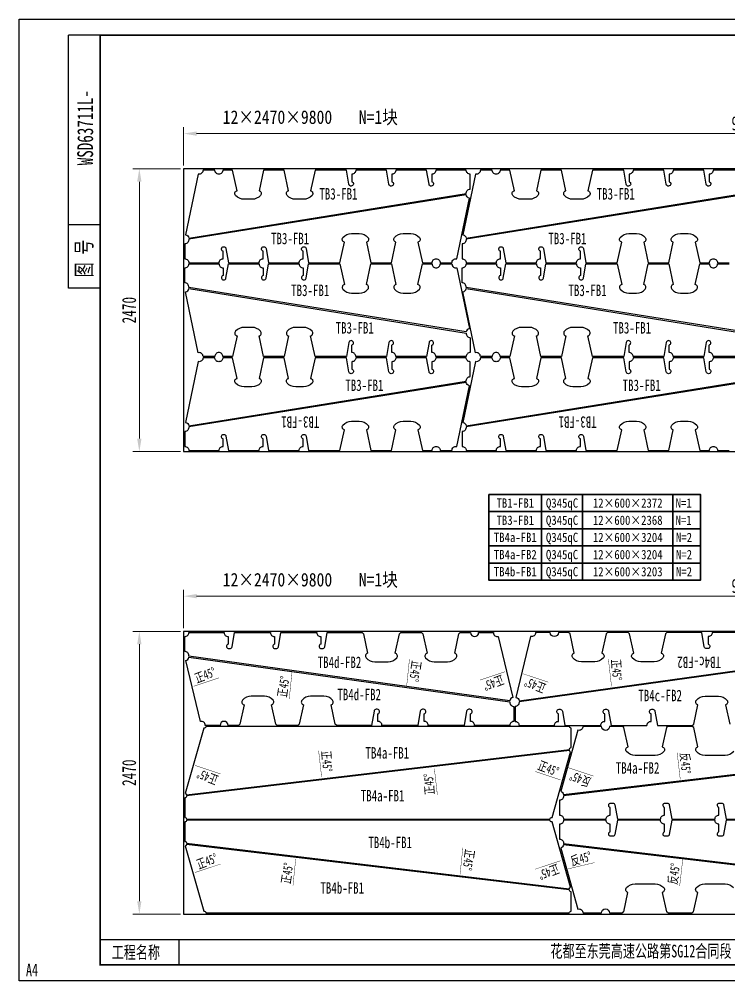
# Model space of a CAD drawing. Extents: x 1629247 to 2251351, y -601856 to -65897.
# Drawn here: x 2126836 to 2133031, y -208085 to -199685 of the extents above; entities that cross this region are included whole.
import ezdxf
from ezdxf.enums import TextEntityAlignment as Align

# ---------------------------------------------------------------- set-up
doc = ezdxf.new("R2010")
doc.units = 0
doc.header["$LTSCALE"] = 2
doc.header["$MEASUREMENT"] = 0
doc.header["$PDMODE"] = 35
doc.header["$PDSIZE"] = 50
doc.layers.get('0').update_dxf_attribs({"linetype": 'CONTINUOUS'})
doc.layers.get('Defpoints').update_dxf_attribs({"linetype": 'CONTINUOUS'})
doc.layers.add('1图框轮廓', color=7, linetype='CONTINUOUS', lineweight=35)
doc.layers.add('标注层', color=3, linetype='CONTINUOUS', lineweight=13)
doc.layers.add('A3', color=7, linetype='CONTINUOUS')
doc.styles.add('仿宋', font='仿宋_GB2312_1.ttf', dxfattribs={"width": 0.7})
doc.dimstyles.new('标准标注样式-45', dxfattribs={"dimscale": 45, "dimtxt": 2.7, "dimasz": 2.5, "dimexe": 1.25, "dimexo": 0.625, "dimtad": 1, "dimdec": 0, "dimdsep": 46, "dimtxsty": '仿宋', "dimcen": 2.5, "dimclrd": 3, "dimclre": 3, "dimclrt": 4, "dimazin": 0, "dimtfac": 1, "dimtdec": 0, "dimtmove": 0, "dimatfit": 3, "dimfxl": 1.25, "dimlwd": 13, "dimlwe": 13, "dimarcsym": 0})

# ---------------------------------------------------------------- blocks, each defined once
blk = doc.blocks.new('tukuangA4-')
at = {"layer": 'A3'}
for p, q in [((537, 7565), (537, 10327)), ((882, 10327), (537, 10327)), ((12951, 10051), (12951, 10327)), ((13814, 10051), (13814, 10327)), ((882, 8256), (537, 8256)), ((882, 7565), (537, 7565)), ((1745, 173), (1745, 449)), ((10266, 173), (10266, 449)), ((10957, 173), (10957, 449)), ((11811, 173), (11811, 449)), ((12502, 173), (12502, 449)), ((13280, 173), (13280, 449)), ((13971, 173), (13971, 449))]:
    blk.add_line(p, q, dxfattribs=at)
blk.add_lwpolyline([(14850, 10500), (14850, 0), (0, 0), (0, 10500)], close=True, dxfattribs=at)
for points, const_width in [([(882, 10327), (14677, 10327), (14677, 173), (882, 173), (882, 10327)], 17.3), ([(8927, 10051), (8927, 10327)], 13.8), ([(8927, 10051), (14677, 10051)], 13.8), ([(882, 449), (14677, 449)], 13.8)]:
    blk.add_lwpolyline(points, dxfattribs=dict(at, const_width=const_width))
at = {"layer": 'A3', "color": 7, "linetype": 'Continuous', "style": '仿宋', "width": 0.7}
for s, p in [('共    页', (13106, 10120)), ('第     页', (13977, 10120)), ('工程名称', (1009, 242)), ('花都至东莞高速公路第SG12合同段（钢箱梁制作及安装工程）', (5798, 255)), ('设 绘', (10401, 242)), ('校 对', (11946, 242)), ('比  例', (13415, 242))]:
    blk.add_text(s, height=138.1, dxfattribs=at).set_placement(p)
blk.add_text('WSD63711L-', height=172.6, rotation=90, dxfattribs=at).set_placement((806, 9316), align=Align.CENTER)
blk.add_text('图 号', height=172.6, rotation=90, dxfattribs=at).set_placement((793, 7681))
blk.add_text('A4', height=138.1, dxfattribs=at).set_placement((139, 50), align=Align.CENTER)
blk = doc.blocks.new('*D1125')
at = {"color": 3, "lineweight": 13, "ltscale": 3}
for p, q in [((2128243.1, -200991.2), (2127828, -200991.2)), ((2128243.1, -203461.2), (2127828, -203461.2))]:
    blk.add_line(p, q, dxfattribs=at)
at = {"color": 3, "linetype": 'ByBlock', "lineweight": 13, "ltscale": 3}
blk.add_line((2127884.3, -201103.7), (2127884.3, -203348.7), dxfattribs=at)
at = {"color": 3, "ltscale": 3}
for points in [[(2127865.5, -201103.7), (2127903, -201103.7), (2127884.3, -200991.2)], [(2127865.5, -203348.7), (2127903, -203348.7), (2127884.3, -203461.2)]]:
    blk.add_solid(points, dxfattribs=at)
at = {"layer": 'Defpoints', "color": 0, "ltscale": 3}
for p in [(2128271.2, -200991.2), (2127884.3, -203461.2), (2128271.2, -203461.2)]:
    blk.add_point(p, dxfattribs=at)
at = {"color": 4, "ltscale": 3, "insert": (2127795.4, -202226.2), "char_height": 121.5, "attachment_point": 5, "rotation": 90, "style": '仿宋'}
blk.add_mtext('2470', dxfattribs=at)
blk = doc.blocks.new('*D1126')
at = {"color": 3, "lineweight": 13, "ltscale": 3}
for p, q in [((2128271.2, -200963.1), (2128271.2, -200627.6)), ((2138071.2, -200963.1), (2138071.2, -200627.6))]:
    blk.add_line(p, q, dxfattribs=at)
at = {"color": 3, "linetype": 'ByBlock', "lineweight": 13, "ltscale": 3}
blk.add_line((2128383.7, -200683.8), (2137958.7, -200683.8), dxfattribs=at)
at = {"color": 3, "ltscale": 3}
for points in [[(2128383.7, -200665.1), (2128383.7, -200702.6), (2128271.2, -200683.8)], [(2137958.7, -200665.1), (2137958.7, -200702.6), (2138071.2, -200683.8)]]:
    blk.add_solid(points, dxfattribs=at)
at = {"layer": 'Defpoints', "color": 0, "ltscale": 3}
for p in [(2138071.2, -200683.8), (2128271.2, -200991.2), (2138071.2, -200991.2)]:
    blk.add_point(p, dxfattribs=at)
at = {"color": 4, "ltscale": 3, "insert": (2133171.2, -200595), "char_height": 121.5, "attachment_point": 5, "style": '仿宋'}
blk.add_mtext('9800', dxfattribs=at)
blk = doc.blocks.new('*D1137')
at = {"color": 3, "lineweight": 13, "ltscale": 3}
for p, q in [((2128243.1, -205032.1), (2127828, -205032.1)), ((2128243.1, -207502.1), (2127828, -207502.1))]:
    blk.add_line(p, q, dxfattribs=at)
at = {"color": 3, "linetype": 'ByBlock', "lineweight": 13, "ltscale": 3}
blk.add_line((2127884.3, -205144.6), (2127884.3, -207389.6), dxfattribs=at)
at = {"color": 3, "ltscale": 3}
for points in [[(2127865.5, -205144.6), (2127903, -205144.6), (2127884.3, -205032.1)], [(2127865.5, -207389.6), (2127903, -207389.6), (2127884.3, -207502.1)]]:
    blk.add_solid(points, dxfattribs=at)
at = {"layer": 'Defpoints', "color": 0, "ltscale": 3}
for p in [(2128271.2, -205032.1), (2127884.3, -207502.1), (2128271.2, -207502.1)]:
    blk.add_point(p, dxfattribs=at)
at = {"color": 4, "ltscale": 3, "insert": (2127795.4, -206267.1), "char_height": 121.5, "attachment_point": 5, "rotation": 90, "style": '仿宋'}
blk.add_mtext('2470', dxfattribs=at)
blk = doc.blocks.new('*D1138')
at = {"color": 3, "lineweight": 13, "ltscale": 3}
for p, q in [((2128271.2, -205004), (2128271.2, -204668.5)), ((2138071.2, -205004), (2138071.2, -204668.5))]:
    blk.add_line(p, q, dxfattribs=at)
at = {"color": 3, "linetype": 'ByBlock', "lineweight": 13, "ltscale": 3}
blk.add_line((2128383.7, -204724.8), (2137958.7, -204724.8), dxfattribs=at)
at = {"color": 3, "ltscale": 3}
for points in [[(2128383.7, -204706), (2128383.7, -204743.5), (2128271.2, -204724.8)], [(2137958.7, -204706), (2137958.7, -204743.5), (2138071.2, -204724.8)]]:
    blk.add_solid(points, dxfattribs=at)
at = {"layer": 'Defpoints', "color": 0, "ltscale": 3}
for p in [(2138071.2, -204724.8), (2128271.2, -205032.1), (2138071.2, -205032.1)]:
    blk.add_point(p, dxfattribs=at)
at = {"color": 4, "ltscale": 3, "insert": (2133171.2, -204635.9), "char_height": 121.5, "attachment_point": 5, "style": '仿宋'}
blk.add_mtext('9800', dxfattribs=at)

msp = doc.modelspace()

# ---------------------------------------------------------------- linework, layer by layer
at = {"color": 8, "ltscale": 3}
for points in [[(2128271.2, -203461.2), (2138071.2, -203461.2), (2138071.2, -200991.2), (2128271.2, -200991.2)], [(2128271.2, -207502.1), (2138071.2, -207502.1), (2138071.2, -205032.1), (2128271.2, -205032.1)]]:
    msp.add_lwpolyline(points, close=True, dxfattribs=at)
at = {"color": 1}
for points in [[(2130739, -201208.4, -0.461548), (2130773.6, -201167.8), (2130773.6, -201037.8, -0.414214), (2130738.6, -201002.8), (2130474.6, -201002.8, -0.414214), (2130439.6, -201037.8), (2130439.6, -201103.7, -1.781125), (2130413.9, -201126.2), (2130392.6, -201002.8), (2130124.6, -201002.8, -0.414214), (2130089.6, -201037.8), (2130089.6, -201103.7, -1.781125), (2130063.9, -201126.2), (2130042.6, -201002.8), (2129774.6, -201002.8, -0.414214), (2129739.6, -201037.8), (2129739.6, -201103.7, -1.781125), (2129713.9, -201126.2), (2129692.6, -201002.8), (2129418.6, -201002.8), (2129379.5, -201182.8, -0.571769), (2129392.7, -201223.8, -0.215741), (2129317.6, -201257.8), (2129249.6, -201257.8, -0.215741), (2129174.5, -201223.8, -0.571769), (2129187.7, -201182.8), (2129148.6, -201002.8), (2128968.6, -201002.8), (2128929.5, -201182.8, -0.571769), (2128942.7, -201223.8, -0.215741), (2128867.6, -201257.8), (2128799.6, -201257.8, -0.215741), (2128724.5, -201223.8, -0.571769), (2128737.7, -201182.8), (2128698.6, -201002.8), (2128613.6, -201002.8, -0.414214), (2128578.6, -201037.8, -0.414214), (2128543.6, -201002.8), (2128441.1, -201002.8, -0.475735), (2128398.9, -201037.1), (2128288.3, -201567.9, -0.311127), (2128315.8, -201596.6)], [(2128315.8, -201606.7, -0.461548), (2128281.2, -201647.3), (2128281.2, -201777.3, -0.414214), (2128316.2, -201812.3), (2128580.2, -201812.3, -0.414214), (2128615.2, -201777.3), (2128615.2, -201711.4, -1.781125), (2128640.9, -201688.9), (2128662.2, -201812.3), (2128930.2, -201812.3, -0.414214), (2128965.2, -201777.3), (2128965.2, -201711.4, -1.781125), (2128990.9, -201688.9), (2129012.2, -201812.3), (2129280.2, -201812.3, -0.414214), (2129315.2, -201777.3), (2129315.2, -201711.4, -1.781125), (2129340.9, -201688.9), (2129362.2, -201812.3), (2129636.2, -201812.3), (2129675.3, -201632.3, -0.571769), (2129662.1, -201591.3, -0.215741), (2129737.2, -201557.3), (2129805.2, -201557.3, -0.215741), (2129880.3, -201591.3, -0.571769), (2129867.1, -201632.3), (2129906.2, -201812.3), (2130086.2, -201812.3), (2130125.3, -201632.3, -0.571769), (2130112.1, -201591.3, -0.215741), (2130187.2, -201557.3), (2130255.2, -201557.3, -0.215741), (2130330.3, -201591.3, -0.571769), (2130317.1, -201632.3), (2130356.2, -201812.3), (2130441.2, -201812.3, -0.414214), (2130476.2, -201777.3, -0.414214), (2130511.2, -201812.3), (2130613.7, -201812.3, -0.475735), (2130655.9, -201778), (2130766.4, -201247.2, -0.311127), (2130739, -201218.5)], [(2128315.8, -202027.8, 0.461548), (2128281.2, -201987.3), (2128281.2, -201857.3, 0.414214), (2128316.2, -201822.3), (2128580.2, -201822.3, 0.414214), (2128615.2, -201857.3), (2128615.2, -201923.2, 1.781125), (2128640.9, -201945.7), (2128662.2, -201822.3), (2128930.2, -201822.3, 0.414214), (2128965.2, -201857.3), (2128965.2, -201923.2, 1.781125), (2128990.9, -201945.7), (2129012.2, -201822.3), (2129280.2, -201822.3, 0.414214), (2129315.2, -201857.3), (2129315.2, -201923.2, 1.781125), (2129340.9, -201945.7), (2129362.2, -201822.3), (2129636.2, -201822.3), (2129675.3, -202002.3, 0.571769), (2129662.1, -202043.3, 0.215741), (2129737.2, -202077.3), (2129805.2, -202077.3, 0.215741), (2129880.3, -202043.3, 0.571769), (2129867.1, -202002.3), (2129906.2, -201822.3), (2130086.2, -201822.3), (2130125.3, -202002.3, 0.571769), (2130112.1, -202043.3, 0.215741), (2130187.2, -202077.3), (2130255.2, -202077.3, 0.215741), (2130330.3, -202043.3, 0.571769), (2130317.1, -202002.3), (2130356.2, -201822.3), (2130441.2, -201822.3, 0.414214), (2130476.2, -201857.3, 0.414214), (2130511.2, -201822.3), (2130613.7, -201822.3, 0.475735), (2130655.9, -201856.5), (2130766.4, -202387.3, 0.311127), (2130739, -202416.1)], [(2130739, -202426.2, 0.461548), (2130773.6, -202466.7), (2130773.6, -202596.7, 0.414214), (2130738.6, -202631.7), (2130474.6, -202631.7, 0.414214), (2130439.6, -202596.7), (2130439.6, -202530.8, 1.781125), (2130413.9, -202508.3), (2130392.6, -202631.7), (2130124.6, -202631.7, 0.414214), (2130089.6, -202596.7), (2130089.6, -202530.8, 1.781125), (2130063.9, -202508.3), (2130042.6, -202631.7), (2129774.6, -202631.7, 0.414214), (2129739.6, -202596.7), (2129739.6, -202530.8, 1.781125), (2129713.9, -202508.3), (2129692.6, -202631.7), (2129418.6, -202631.7), (2129379.5, -202451.7, 0.571769), (2129392.7, -202410.7, 0.215741), (2129317.6, -202376.7), (2129249.6, -202376.7, 0.215741), (2129174.5, -202410.7, 0.571769), (2129187.7, -202451.7), (2129148.6, -202631.7), (2128968.6, -202631.7), (2128929.5, -202451.7, 0.571769), (2128942.7, -202410.7, 0.215741), (2128867.6, -202376.7), (2128799.6, -202376.7, 0.215741), (2128724.5, -202410.7, 0.571769), (2128737.7, -202451.7), (2128698.6, -202631.7), (2128613.6, -202631.7, 0.414214), (2128578.6, -202596.7, 0.414214), (2128543.6, -202631.7), (2128441.1, -202631.7, 0.475735), (2128398.9, -202597.5), (2128288.3, -202066.7, 0.311127), (2128315.8, -202037.9)], [(2130739, -202847.3, -0.461548), (2130773.6, -202806.7), (2130773.6, -202676.7, -0.414214), (2130738.6, -202641.7), (2130474.6, -202641.7, -0.414214), (2130439.6, -202676.7), (2130439.6, -202742.6, -1.781125), (2130413.9, -202765.1), (2130392.6, -202641.7), (2130124.6, -202641.7, -0.414214), (2130089.6, -202676.7), (2130089.6, -202742.6, -1.781125), (2130063.9, -202765.1), (2130042.6, -202641.7), (2129774.6, -202641.7, -0.414214), (2129739.6, -202676.7), (2129739.6, -202742.6, -1.781125), (2129713.9, -202765.1), (2129692.6, -202641.7), (2129418.6, -202641.7), (2129379.5, -202821.7, -0.571769), (2129392.7, -202862.7, -0.215741), (2129317.6, -202896.7), (2129249.6, -202896.7, -0.215741), (2129174.5, -202862.7, -0.571769), (2129187.7, -202821.7), (2129148.6, -202641.7), (2128968.6, -202641.7), (2128929.5, -202821.7, -0.571769), (2128942.7, -202862.7, -0.215741), (2128867.6, -202896.7), (2128799.6, -202896.7, -0.215741), (2128724.5, -202862.7, -0.571769), (2128737.7, -202821.7), (2128698.6, -202641.7), (2128613.6, -202641.7, -0.414214), (2128578.6, -202676.7, -0.414214), (2128543.6, -202641.7), (2128441.1, -202641.7, -0.475735), (2128398.9, -202676), (2128288.3, -203206.8, -0.311127), (2128315.8, -203235.5)], [(2128315.8, -203245.6, -0.461548), (2128281.2, -203286.2), (2128281.2, -203416.2, -0.414214), (2128316.2, -203451.2), (2128580.2, -203451.2, -0.414214), (2128615.2, -203416.2), (2128615.2, -203350.3, -1.781125), (2128640.9, -203327.8), (2128662.2, -203451.2), (2128930.2, -203451.2, -0.414214), (2128965.2, -203416.2), (2128965.2, -203350.3, -1.781125), (2128990.9, -203327.8), (2129012.2, -203451.2), (2129280.2, -203451.2, -0.414214), (2129315.2, -203416.2), (2129315.2, -203350.3, -1.781125), (2129340.9, -203327.8), (2129362.2, -203451.2), (2129636.2, -203451.2), (2129675.3, -203271.2, -0.571769), (2129662.1, -203230.2, -0.215741), (2129737.2, -203196.2), (2129805.2, -203196.2, -0.215741), (2129880.3, -203230.2, -0.571769), (2129867.1, -203271.2), (2129906.2, -203451.2), (2130086.2, -203451.2), (2130125.3, -203271.2, -0.571769), (2130112.1, -203230.2, -0.215741), (2130187.2, -203196.2), (2130255.2, -203196.2, -0.215741), (2130330.3, -203230.2, -0.571769), (2130317.1, -203271.2), (2130356.2, -203451.2), (2130441.2, -203451.2, -0.414214), (2130476.2, -203416.2, -0.414214), (2130511.2, -203451.2), (2130613.7, -203451.2, -0.475735), (2130655.9, -203416.9), (2130766.4, -202886.1, -0.311127), (2130739, -202857.4)], [(2129878, -205223.1, 0.571769), (2129864.8, -205264.1, 0.215741), (2129939.9, -205298.1), (2130056.6, -205298.1, 0.215741), (2130131.7, -205264.1, 0.571769), (2130118.4, -205223.1), (2130155.4, -205052.9), (2130167.6, -205043.1), (2130348.5, -205043.1), (2130360.6, -205052.9), (2130397.6, -205223.1, 0.571769), (2130384.4, -205264.1, 0.215741), (2130459.5, -205298.1), (2130576.2, -205298.1, 0.215741), (2130651.3, -205264.1, 0.571769), (2130638.1, -205223.1), (2130675.1, -205052.9), (2130687.2, -205043.1), (2130777.3, -205043.1, 1), (2130847.3, -205043.1), (2130975.9, -205043.1, 0.485176), (2131019.1, -205077.2), (2131147.1, -205609.1, 0.308404), (2131120.6, -205638.3), (2128315.9, -205248, 0.027584), (2128316.2, -205243.1, 0.414214), (2128281.2, -205208.1), (2128281.2, -205078.1, 0.414214), (2128316.2, -205043.1), (2128624.9, -205043.1, 0.414214), (2128659.9, -205078.1), (2128659.9, -205144.1, 0.858182), (2128665.9, -205183.1), (2128674.7, -205183.1, 0.365012), (2128694.4, -205166.5), (2128715.7, -205043.1), (2129029.1, -205043.1, 0.414214), (2129064.1, -205078.1), (2129064.1, -205144.1, 0.858182), (2129070.1, -205183.1), (2129078.9, -205183.1, 0.365012), (2129098.6, -205166.5), (2129119.9, -205043.1), (2129433.2, -205043.1, 0.414214), (2129468.2, -205078.1), (2129468.2, -205144.1, 0.858182), (2129474.2, -205183.1), (2129483, -205183.1, 0.365012), (2129502.7, -205166.5), (2129524, -205043.1), (2129828.9, -205043.1), (2129841, -205052.9)], [(2129558.4, -205673.2, 0.571769), (2129571.7, -205632.2, 0.215741), (2129496.6, -205598.2), (2129379.9, -205598.2, 0.215741), (2129304.8, -205632.2, 0.571769), (2129318, -205673.2), (2129281, -205843.5), (2129268.9, -205853.2), (2129088, -205853.2), (2129075.8, -205843.5), (2129038.8, -205673.2, 0.571769), (2129052.1, -205632.2, 0.215741), (2128976.9, -205598.2), (2128860.3, -205598.2, 0.215741), (2128785.1, -205632.2, 0.571769), (2128798.4, -205673.2), (2128761.4, -205843.5), (2128749.3, -205853.2), (2128659.1, -205853.2, 1), (2128589.1, -205853.2), (2128460.5, -205853.2, 0.485176), (2128417.3, -205819.2), (2128289.4, -205287.3, 0.308404), (2128315.9, -205258), (2131120.6, -205648.4, 0.027584), (2131120.2, -205653.2, 0.414214), (2131155.2, -205688.2), (2131155.2, -205818.2, 0.414214), (2131120.2, -205853.2), (2130811.5, -205853.2, 0.414214), (2130776.5, -205818.2), (2130776.5, -205752.3, 0.858182), (2130770.5, -205713.2), (2130761.7, -205713.2, 0.365012), (2130742, -205729.8), (2130720.7, -205853.2), (2130407.4, -205853.2, 0.414214), (2130372.4, -205818.2), (2130372.4, -205752.3, 0.858182), (2130366.4, -205713.2), (2130357.6, -205713.2, 0.365012), (2130337.9, -205729.8), (2130316.6, -205853.2), (2130003.2, -205853.2, 0.414214), (2129968.2, -205818.2), (2129968.2, -205752.3, 0.858182), (2129962.2, -205713.2), (2129953.4, -205713.2, 0.365012), (2129933.7, -205729.8), (2129912.4, -205853.2), (2129607.6, -205853.2), (2129595.4, -205843.5)], [(2128285.9, -206447.5, -0.303155), (2128296.7, -206460.2), (2131639.9, -206063.8, -0.449426), (2131654.8, -206047), (2131654.9, -205877, -0.414015), (2131639.9, -205862), (2128466.3, -205862, -0.49737), (2128447.2, -205876.4)], [(2131650.7, -206086.5, -0.303155), (2131639.9, -206073.8), (2128296.7, -206470.3, -0.449426), (2128281.8, -206487), (2128281.7, -206657.1, -0.414015), (2128296.6, -206672.1), (2131470.2, -206672.1, -0.49737), (2131489.3, -206657.6)], [(2128281.2, -206867.1, -0.449228), (2128296.1, -206883.8), (2131638.9, -207280.3, -0.30315), (2131649.7, -207267.6), (2131488.3, -206696.5, -0.49737), (2131469.3, -206682.1), (2128296.2, -206682.1, -0.414214), (2128281.2, -206697.1)], [(2131653.8, -207307.1, -0.449228), (2131638.9, -207290.4), (2128296.1, -206893.9, -0.30315), (2128285.3, -206906.6), (2128446.6, -207477.7, -0.49737), (2128465.7, -207492.1), (2131638.8, -207492.1, -0.414214), (2131653.8, -207477.1)]]:
    msp.add_lwpolyline(points, format="xyb", close=True, dxfattribs=at)
for points in [[(2133160.1, -201002.8), (2132896.1, -201002.8, -0.414214), (2132861.1, -201037.8), (2132861.1, -201103.7, -1.781125), (2132835.4, -201126.2), (2132814.1, -201002.8), (2132546.1, -201002.8, -0.414214), (2132511.1, -201037.8), (2132511.1, -201103.7, -1.781125), (2132485.4, -201126.2), (2132464.1, -201002.8), (2132196.1, -201002.8, -0.414214), (2132161.1, -201037.8), (2132161.1, -201103.7, -1.781125), (2132135.4, -201126.2), (2132114.1, -201002.8), (2131840.1, -201002.8), (2131801, -201182.8, -0.571769), (2131814.2, -201223.8, -0.215741), (2131739.1, -201257.8), (2131671.1, -201257.8, -0.215741), (2131596, -201223.8, -0.571769), (2131609.2, -201182.8), (2131570.1, -201002.8), (2131390.1, -201002.8), (2131351, -201182.8, -0.571769), (2131364.2, -201223.8, -0.215741), (2131289.1, -201257.8), (2131221.1, -201257.8, -0.215741), (2131146, -201223.8, -0.571769), (2131159.2, -201182.8), (2131120.1, -201002.8), (2131035.1, -201002.8, -0.414214), (2131000.1, -201037.8, -0.414214), (2130965.1, -201002.8), (2130862.6, -201002.8, -0.475735), (2130820.4, -201037.1), (2130709.9, -201567.9, -0.311127), (2130737.3, -201596.6), (2133160.5, -201208.4, -0.461548)], [(2133160.5, -201218.5), (2130737.3, -201606.7, -0.461548), (2130702.7, -201647.3), (2130702.7, -201777.3, -0.414214), (2130737.7, -201812.3), (2131001.7, -201812.3, -0.414214), (2131036.7, -201777.3), (2131036.7, -201711.4, -1.781125), (2131062.4, -201688.9), (2131083.7, -201812.3), (2131351.7, -201812.3, -0.414214), (2131386.7, -201777.3), (2131386.7, -201711.4, -1.781125), (2131412.4, -201688.9), (2131433.7, -201812.3), (2131701.7, -201812.3, -0.414214), (2131736.7, -201777.3), (2131736.7, -201711.4, -1.781125), (2131762.4, -201688.9), (2131783.7, -201812.3), (2132057.7, -201812.3), (2132096.8, -201632.3, -0.571769), (2132083.6, -201591.3, -0.215741), (2132158.7, -201557.3), (2132226.7, -201557.3, -0.215741), (2132301.8, -201591.3, -0.571769), (2132288.6, -201632.3), (2132327.7, -201812.3), (2132507.7, -201812.3), (2132546.8, -201632.3, -0.571769), (2132533.6, -201591.3, -0.215741), (2132608.7, -201557.3), (2132676.7, -201557.3, -0.215741), (2132751.8, -201591.3, -0.571769), (2132738.6, -201632.3), (2132777.7, -201812.3), (2132862.7, -201812.3, -0.414214), (2132897.7, -201777.3, -0.414214), (2132932.7, -201812.3), (2133035.2, -201812.3, -0.475735)], [(2133160.5, -202416.1), (2130737.3, -202027.8, 0.461548), (2130702.7, -201987.3), (2130702.7, -201857.3, 0.414214), (2130737.7, -201822.3), (2131001.7, -201822.3, 0.414214), (2131036.7, -201857.3), (2131036.7, -201923.2, 1.781125), (2131062.4, -201945.7), (2131083.7, -201822.3), (2131351.7, -201822.3, 0.414214), (2131386.7, -201857.3), (2131386.7, -201923.2, 1.781125), (2131412.4, -201945.7), (2131433.7, -201822.3), (2131701.7, -201822.3, 0.414214), (2131736.7, -201857.3), (2131736.7, -201923.2, 1.781125), (2131762.4, -201945.7), (2131783.7, -201822.3), (2132057.7, -201822.3), (2132096.8, -202002.3, 0.571769), (2132083.6, -202043.3, 0.215741), (2132158.7, -202077.3), (2132226.7, -202077.3, 0.215741), (2132301.8, -202043.3, 0.571769), (2132288.6, -202002.3), (2132327.7, -201822.3), (2132507.7, -201822.3), (2132546.8, -202002.3, 0.571769), (2132533.6, -202043.3, 0.215741), (2132608.7, -202077.3), (2132676.7, -202077.3, 0.215741), (2132751.8, -202043.3, 0.571769), (2132738.6, -202002.3), (2132777.7, -201822.3), (2132862.7, -201822.3, 0.414214), (2132897.7, -201857.3, 0.414214), (2132932.7, -201822.3), (2133035.2, -201822.3, 0.475735)], [(2133160.1, -202631.7), (2132896.1, -202631.7, 0.414214), (2132861.1, -202596.7), (2132861.1, -202530.8, 1.781125), (2132835.4, -202508.3), (2132814.1, -202631.7), (2132546.1, -202631.7, 0.414214), (2132511.1, -202596.7), (2132511.1, -202530.8, 1.781125), (2132485.4, -202508.3), (2132464.1, -202631.7), (2132196.1, -202631.7, 0.414214), (2132161.1, -202596.7), (2132161.1, -202530.8, 1.781125), (2132135.4, -202508.3), (2132114.1, -202631.7), (2131840.1, -202631.7), (2131801, -202451.7, 0.571769), (2131814.2, -202410.7, 0.215741), (2131739.1, -202376.7), (2131671.1, -202376.7, 0.215741), (2131596, -202410.7, 0.571769), (2131609.2, -202451.7), (2131570.1, -202631.7), (2131390.1, -202631.7), (2131351, -202451.7, 0.571769), (2131364.2, -202410.7, 0.215741), (2131289.1, -202376.7), (2131221.1, -202376.7, 0.215741), (2131146, -202410.7, 0.571769), (2131159.2, -202451.7), (2131120.1, -202631.7), (2131035.1, -202631.7, 0.414214), (2131000.1, -202596.7, 0.414214), (2130965.1, -202631.7), (2130862.6, -202631.7, 0.475735), (2130820.4, -202597.5), (2130709.9, -202066.7, 0.311127), (2130737.3, -202037.9), (2133160.5, -202426.2, 0.461548)], [(2133160.1, -202641.7), (2132896.1, -202641.7, -0.414214), (2132861.1, -202676.7), (2132861.1, -202742.6, -1.781125), (2132835.4, -202765.1), (2132814.1, -202641.7), (2132546.1, -202641.7, -0.414214), (2132511.1, -202676.7), (2132511.1, -202742.6, -1.781125), (2132485.4, -202765.1), (2132464.1, -202641.7), (2132196.1, -202641.7, -0.414214), (2132161.1, -202676.7), (2132161.1, -202742.6, -1.781125), (2132135.4, -202765.1), (2132114.1, -202641.7), (2131840.1, -202641.7), (2131801, -202821.7, -0.571769), (2131814.2, -202862.7, -0.215741), (2131739.1, -202896.7), (2131671.1, -202896.7, -0.215741), (2131596, -202862.7, -0.571769), (2131609.2, -202821.7), (2131570.1, -202641.7), (2131390.1, -202641.7), (2131351, -202821.7, -0.571769), (2131364.2, -202862.7, -0.215741), (2131289.1, -202896.7), (2131221.1, -202896.7, -0.215741), (2131146, -202862.7, -0.571769), (2131159.2, -202821.7), (2131120.1, -202641.7), (2131035.1, -202641.7, -0.414214), (2131000.1, -202676.7, -0.414214), (2130965.1, -202641.7), (2130862.6, -202641.7, -0.475735), (2130820.4, -202676), (2130709.9, -203206.8, -0.311127), (2130737.3, -203235.5), (2133160.5, -202847.3, -0.461548)], [(2133160.5, -202857.4), (2130737.3, -203245.6, -0.461548), (2130702.7, -203286.2), (2130702.7, -203416.2, -0.414214), (2130737.7, -203451.2), (2131001.7, -203451.2, -0.414214), (2131036.7, -203416.2), (2131036.7, -203350.3, -1.781125), (2131062.4, -203327.8), (2131083.7, -203451.2), (2131351.7, -203451.2, -0.414214), (2131386.7, -203416.2), (2131386.7, -203350.3, -1.781125), (2131412.4, -203327.8), (2131433.7, -203451.2), (2131701.7, -203451.2, -0.414214), (2131736.7, -203416.2), (2131736.7, -203350.3, -1.781125), (2131762.4, -203327.8), (2131783.7, -203451.2), (2132057.7, -203451.2), (2132096.8, -203271.2, -0.571769), (2132083.6, -203230.2, -0.215741), (2132158.7, -203196.2), (2132226.7, -203196.2, -0.215741), (2132301.8, -203230.2, -0.571769), (2132288.6, -203271.2), (2132327.7, -203451.2), (2132507.7, -203451.2), (2132546.8, -203271.2, -0.571769), (2132533.6, -203230.2, -0.215741), (2132608.7, -203196.2), (2132676.7, -203196.2, -0.215741), (2132751.8, -203230.2, -0.571769), (2132738.6, -203271.2), (2132777.7, -203451.2), (2132862.7, -203451.2, -0.414214), (2132897.7, -203416.2, -0.414214), (2132932.7, -203451.2), (2133035.2, -203451.2, -0.475735)], [(2133200.6, -205043.1), (2132887.3, -205043.1, -0.414214), (2132852.3, -205078.1), (2132852.3, -205144.1, -0.858182), (2132846.3, -205183.1), (2132837.5, -205183.1, -0.365012), (2132817.8, -205166.5), (2132796.5, -205043.1), (2132491.6, -205043.1), (2132479.5, -205052.9), (2132442.5, -205223.1, -0.571769), (2132455.7, -205264.1, -0.215741), (2132380.6, -205298.1), (2132263.9, -205298.1, -0.215741), (2132188.8, -205264.1, -0.571769), (2132202.1, -205223.1), (2132165, -205052.9), (2132152.9, -205043.1), (2131972, -205043.1), (2131959.9, -205052.9), (2131922.9, -205223.1, -0.571769), (2131936.1, -205264.1, -0.215741), (2131861, -205298.1), (2131744.3, -205298.1, -0.215741), (2131669.2, -205264.1, -0.571769), (2131682.4, -205223.1), (2131645.4, -205052.9), (2131633.3, -205043.1), (2131543.2, -205043.1, -1), (2131473.2, -205043.1), (2131344.6, -205043.1, -0.485176), (2131301.4, -205077.2), (2131173.4, -205609.1, -0.308404), (2131199.9, -205638.3), (2134004.6, -205248, -0.027584)], [(2134004.6, -205258), (2131199.9, -205648.4, -0.027584), (2131200.2, -205653.2, -0.414214), (2131165.2, -205688.2), (2131165.2, -205818.2, -0.414214), (2131200.2, -205853.2), (2131509, -205853.2, -0.414214), (2131544, -205818.2), (2131544, -205752.3, -0.858182), (2131550, -205713.2), (2131558.8, -205713.2, -0.365012), (2131578.5, -205729.8), (2131599.8, -205853.2), (2131913.1, -205853.2, -0.414214), (2131948.1, -205818.2), (2131948.1, -205752.3, -0.858182), (2131954.1, -205713.2), (2131962.9, -205713.2, -0.365012), (2131982.6, -205729.8), (2132003.9, -205853.2), (2132317.3, -205853.2, -0.414214), (2132352.3, -205818.2), (2132352.3, -205752.3, -0.858182), (2132358.3, -205713.2), (2132367.1, -205713.2, -0.365012), (2132386.8, -205729.8), (2132408.1, -205853.2), (2132712.9, -205853.2), (2132725, -205843.5), (2132762.1, -205673.2, -0.571769), (2132748.8, -205632.2, -0.215741), (2132823.9, -205598.2), (2132940.6, -205598.2, -0.215741), (2133015.7, -205632.2, -0.571769), (2133002.5, -205673.2), (2133039.5, -205843.5)], [(2131758.8, -205862, -0.49737), (2131714.2, -205895.6), (2131563.7, -206428.3, -0.303207), (2131589, -206457.9), (2134892.4, -206066.1, -0.029518)], [(2133074.4, -206083, -0.215741), (2132999.3, -206117), (2132824.1, -206117, -0.215741), (2132749, -206083, -0.571769), (2132762.3, -206042), (2132725.3, -205871.7), (2132713.1, -205862), (2132500, -205862), (2132487.9, -205871.7), (2132450.9, -206042, -0.571769), (2132464.1, -206083, -0.215741), (2132389, -206117), (2132213.8, -206117, -0.215741), (2132138.7, -206083, -0.571769), (2132152, -206042), (2132115, -205871.7), (2132102.8, -205862), (2131990.6, -205862, -1), (2131920.6, -205862), (2131758.8, -205862)], [(2134892.4, -206076.2), (2131589, -206467.9, -0.029518), (2131589.2, -206472, -0.415346), (2131554.1, -206507), (2131554.1, -206637.1, -0.414214), (2131589.1, -206672.1), (2131961.4, -206672.1, -0.414214), (2131996.4, -206637.1), (2131996.4, -206571.1, -0.858182), (2132002.4, -206532.1), (2132017.7, -206532.1, -0.365012), (2132037.4, -206548.7), (2132058.7, -206672.1), (2132436.1, -206672.1, -0.414214), (2132471.1, -206637.1), (2132471.1, -206571.1, -0.858182), (2132477.1, -206532.1), (2132492.4, -206532.1, -0.365012), (2132512.1, -206548.7), (2132533.4, -206672.1), (2132910.8, -206672.1, -0.414214), (2132945.8, -206637.1), (2132945.8, -206571.1, -0.858182), (2132951.8, -206532.1), (2132967.1, -206532.1, -0.365012), (2132986.8, -206548.7), (2133008.1, -206672.1), (2133371.1, -206672.1)], [(2133371, -206682.1), (2133008, -206682.1), (2132986.7, -206805.5, -0.365012), (2132967, -206822.1), (2132951.7, -206822.1, -0.858182), (2132945.7, -206783), (2132945.7, -206717.1, -0.414214), (2132910.7, -206682.1), (2132533.3, -206682.1), (2132512, -206805.5, -0.365012), (2132492.3, -206822.1), (2132477, -206822.1, -0.858182), (2132471, -206783), (2132471, -206717.1, -0.414214), (2132436, -206682.1), (2132058.6, -206682.1), (2132037.3, -206805.5, -0.365012), (2132017.6, -206822.1), (2132002.4, -206822.1, -0.858182), (2131996.4, -206783), (2131996.4, -206717.1, -0.414214), (2131961.4, -206682.1), (2131589, -206682.1, -0.414214), (2131554, -206717.1), (2131554, -206847.1, -0.449228), (2131588.8, -206886.2), (2134891.9, -207277.9, -0.30315)], [(2134891.9, -207288), (2131588.8, -206896.3, -0.30315), (2131563.5, -206925.8), (2131714, -207458.4, -0.49737), (2131758.5, -207492.1), (2131919.9, -207492.1, -1), (2131989.9, -207492.1), (2132102.1, -207492.1, -0.478394), (2132114.2, -207482.4), (2132151.3, -207312.1, -0.571769), (2132138, -207271.1, -0.215741), (2132213.1, -207237.1), (2132388.3, -207237.1, -0.215741), (2132463.4, -207271.1, -0.571769), (2132450.2, -207312.1), (2132487.2, -207482.4, -0.478394), (2132499.3, -207492.1), (2132712.4, -207492.1, -0.478394), (2132724.5, -207482.4), (2132761.6, -207312.1, -0.571769), (2132748.3, -207271.1, -0.215741), (2132823.4, -207237.1), (2132998.6, -207237.1, -0.215741), (2133073.7, -207271.1, -0.571769)]]:
    msp.add_lwpolyline(points, format="xyb", dxfattribs=at)
at = {"layer": '1图框轮廓', "color": 30, "ltscale": 3}
for p, q in [((2131397.4, -203986.1), (2131397.4, -203836.1)), ((2131753.9, -203986.1), (2131753.9, -203836.1)), ((2132543.9, -203986.1), (2132543.9, -203836.1)), ((2131397.4, -204136.1), (2131397.4, -203986.1)), ((2131753.9, -204136.1), (2131753.9, -203986.1)), ((2132543.9, -204136.1), (2132543.9, -203986.1)), ((2131397.4, -204286.1), (2131397.4, -204136.1)), ((2131753.9, -204286.1), (2131753.9, -204136.1)), ((2132543.9, -204286.1), (2132543.9, -204136.1)), ((2131397.4, -204436.1), (2131397.4, -204286.1)), ((2131753.9, -204436.1), (2131753.9, -204286.1)), ((2132543.9, -204436.1), (2132543.9, -204286.1)), ((2131397.4, -204586.1), (2131397.4, -204436.1)), ((2131753.9, -204586.1), (2131753.9, -204436.1)), ((2132543.9, -204586.1), (2132543.9, -204436.1))]:
    msp.add_line(p, q, dxfattribs=at)
for points in [[(2130937.4, -203836.1), (2132783.9, -203836.1), (2132783.9, -203986.1), (2130937.4, -203986.1)], [(2130937.4, -203986.1), (2132783.9, -203986.1), (2132783.9, -204136.1), (2130937.4, -204136.1)], [(2130937.4, -204136.1), (2132783.9, -204136.1), (2132783.9, -204286.1), (2130937.4, -204286.1)], [(2130937.4, -204286.1), (2132783.9, -204286.1), (2132783.9, -204436.1), (2130937.4, -204436.1)], [(2130937.4, -204436.1), (2132783.9, -204436.1), (2132783.9, -204586.1), (2130937.4, -204586.1)]]:
    msp.add_lwpolyline(points, close=True, dxfattribs=at)
at = {"layer": '标注层', "color": 42}
for points in [[(2130218.5, -205512.8, 0, 16.7, 0), (2130223.6, -205463.1, 3.33, 3.33, 0), (2130243.2, -205274.4, 3.33, 3.33, 0)], [(2132007.5, -205513, 0, 16.7, 0), (2132001.8, -205463.4, 3.33, 3.33, 0), (2131980.1, -205274.9, 3.33, 3.33, 0)], [(2129218, -205383.6, 0, 16.7, 0), (2129212.8, -205433.2, 3.33, 3.33, 0), (2129193.3, -205621.9, 3.33, 3.33, 0)], [(2131085.1, -205382.3, 0, 16.7, 0), (2131037.8, -205398, 3.33, 3.33, 0), (2130857.7, -205457.8, 3.33, 3.33, 0)], [(2128351.3, -205514.1, 0, 16.7, 0), (2128398.6, -205498.4, 3.33, 3.33, 0), (2128578.7, -205438.5, 3.33, 3.33, 0)], [(2131228.3, -205400.5, 0, 16.7, 0), (2131275.6, -205416.2, 3.33, 3.33, 0), (2131455.7, -205476, 3.33, 3.33, 0)], [(2129477.1, -206311.9, 0, 16.7, 0), (2129471.4, -206262.3, 3.33, 3.33, 0), (2129449.8, -206073.8, 3.33, 3.33, 0)], [(2132608.2, -206329.2, 0, 16.7, 0), (2132602.5, -206279.6, 3.33, 3.33, 0), (2132580.8, -206091.2, 3.33, 3.33, 0)], [(2128367.6, -206202.2, 0, 16.7, 0), (2128414.9, -206217.9, 3.33, 3.33, 0), (2128595, -206277.7, 3.33, 3.33, 0)], [(2130459.4, -206222.2, 0, 16.7, 0), (2130465.1, -206271.7, 3.33, 3.33, 0), (2130486.8, -206460.2, 3.33, 3.33, 0)], [(2131622.4, -206220.8, 0, 16.7, 0), (2131669.7, -206236.6, 3.33, 3.33, 0), (2131849.7, -206296.5, 3.33, 3.33, 0)], [(2131569, -206331.8, 0, 16.7, 0), (2131521.6, -206316.1, 3.33, 3.33, 0), (2131341.6, -206256.3, 3.33, 3.33, 0)], [(2130684.5, -207160.2, 0, 16.7, 0), (2130689.6, -207110.6, 3.33, 3.33, 0), (2130709.2, -206921.9, 3.33, 3.33, 0)], [(2128366.8, -207140, 0, 16.7, 0), (2128414.1, -207124.3, 3.33, 3.33, 0), (2128594.2, -207064.5, 3.33, 3.33, 0)], [(2129250.5, -207014, 0, 16.7, 0), (2129245.3, -207063.6, 3.33, 3.33, 0), (2129225.8, -207252.3, 3.33, 3.33, 0)], [(2131568.2, -207034.2, 0, 16.7, 0), (2131520.9, -207049.9, 3.33, 3.33, 0), (2131340.8, -207109.7, 3.33, 3.33, 0)], [(2131625.1, -207107.8, 0, 16.7, 0), (2131673.6, -207096.3, 3.33, 3.33, 0), (2131858.2, -207052.4, 3.33, 3.33, 0)], [(2132630.1, -207019.8, 0, 16.7, 0), (2132624.3, -207069.3, 3.33, 3.33, 0), (2132602.4, -207257.8, 3.33, 3.33, 0)]]:
    msp.add_lwpolyline(points, format="xyseb", dxfattribs=at)
at = {"layer": '标注层', "color": 7}
for centre, start, end in [((2129883.4, -205247.5), 102.57547, 221.61384), ((2129553, -205648.8), 282.57547, 41.61384)]:
    msp.add_arc(centre, 25, start, end, dxfattribs=at)

# ---------------------------------------------------------------- block references
at = {"color": 8, "xscale": 0.8000000000465661, "yscale": 0.7999999999883585, "zscale": 0.8}
msp.add_blockref('tukuangA4-', (2126835.6, -208084.6), dxfattribs=at)

# ---------------------------------------------------------------- texts
at = {"color": 7, "style": '仿宋', "width": 0.85}
for s, height, p in [('12×2470×9800', 118.125, (2128612.2, -200598.8)), ('N=1块', 118.12, (2129800.4, -200598.8)), ('12×2470×9800', 118.125, (2128612.2, -204639.8)), ('N=1块', 118.12, (2129800.4, -204639.8))]:
    msp.add_text(s, height=height, dxfattribs=at).set_placement(p)
for s, p in [('TB1-FB1', (2131167.4, -203911.1)), ('Q345qC', (2131575.6, -203911.1)), ('12×600×2372', (2132148.9, -203911.1)), ('N=1 ', (2132661.2, -203911.1)), ('TB3-FB1', (2131167.4, -204061.1)), ('Q345qC', (2131575.6, -204061.1)), ('12×600×2368', (2132148.9, -204061.1)), ('N=1 ', (2132660.4, -204061.1)), ('TB4a-FB1', (2131167.4, -204211.1)), ('Q345qC', (2131575.6, -204211.1)), ('12×600×3204', (2132148.9, -204211.1)), ('N=2 ', (2132663.9, -204211.1)), ('TB4a-FB2', (2131167.4, -204361.1)), ('Q345qC', (2131575.6, -204361.1)), ('12×600×3204', (2132148.9, -204361.1)), ('N=2 ', (2132663.9, -204361.1)), ('TB4b-FB1', (2131167.4, -204511.1)), ('Q345qC', (2131575.6, -204511.1)), ('12×600×3203', (2132148.9, -204511.1)), ('N=2 ', (2132663.9, -204511.1))]:
    msp.add_text(s, height=81, dxfattribs=at).set_placement(p, align=Align.MIDDLE_CENTER)
at = {"layer": 'A3', "color": 6, "linetype": 'Continuous', "style": '仿宋', "width": 0.7}
for s, p in [('TB3-FB1', (2129456.4, -201259.9)), ('TB3-FB1', (2131877.9, -201259.9)), ('TB3-FB1', (2129034.4, -201650.3)), ('TB3-FB1', (2131455.9, -201650.3)), ('TB3-FB1', (2129210.1, -202102.7)), ('TB3-FB1', (2131631.7, -202102.7)), ('TB3-FB1', (2129598.5, -202430.3)), ('TB3-FB1', (2132020.1, -202430.3)), ('TB3-FB1', (2129682.8, -202932.1)), ('TB3-FB1', (2132104.3, -202932.1)), ('TB4d-FB2', (2129441.8, -205352.1)), ('TB4d-FB2', (2129613.6, -205633.8)), ('TB4c-FB2', (2132241.6, -205642.8)), ('TB4a-FB1', (2129859.4, -206143.7)), ('TB4a-FB2', (2132044.7, -206275.4)), ('TB4a-FB1', (2129818.1, -206517.3)), ('TB4b-FB1', (2129884.2, -206926.1)), ('TB4b-FB1', (2129465.5, -207323.7))]:
    msp.add_text(s, height=100, dxfattribs=at).set_placement(p)
for s, p in [('TB3-FB1', (2129456.2, -203154.6)), ('TB3-FB1', (2131877.8, -203154.6)), ('TB4c-FB2', (2132962.9, -205253.5))]:
    msp.add_text(s, height=100, rotation=180, dxfattribs=at).set_placement(p)
at = {"layer": '标注层', "color": 42, "style": '仿宋', "width": 0.7}
for s, rotation, p in [('正45%%D', 261.46855, (2130267.7, -205283.7)), ('正45%%D', 273.9484, (2132006, -205278.7)), ('正45%%D', 20.98484, (2128387.2, -205484.6)), ('正45%%D', 81.46855, (2129168.8, -205612.6)), ('正45%%D', 200.98484, (2131049.2, -205411.8)), ('正45%%D', 159.01516, (2131441.3, -205497.9)), ('正45%%D', 273.9484, (2129475.7, -206077.6)), ('反45%%D', 273.9484, (2132606.8, -206094.9)), ('正45%%D', 339.01516, (2131355.9, -206234.4)), ('正45%%D', 159.01516, (2128580.6, -206299.6)), ('正45%%D', 93.9484, (2130460.8, -206456.4)), ('反45%%D', 158.97657, (2131835.3, -206318.4)), ('正45%%D', 20.98484, (2128402.7, -207110.5)), ('正45%%D', 261.46855, (2130733.7, -206931.2)), ('反45%%D', 15.97593, (2131663.4, -207081.6)), ('正45%%D', 81.46855, (2129201.3, -207243)), ('反45%%D', 80.76863, (2132578, -207248.2)), ('正45%%D', 200.98484, (2131532.3, -207063.7))]:
    msp.add_text(s, height=81, rotation=rotation, dxfattribs=at).set_placement(p)

# ---------------------------------------------------------------- dimensions: what is measured, and where the dimension line sits
at = {"color": 8, "ltscale": 3}
for base, p1, p2, picture, middle in [((2138071.2, -200683.8), (2128271.2, -200991.2), (2138071.2, -200991.2), '*D1126', (2133171.2, -200595)), ((2138071.2, -204724.8), (2128271.2, -205032.1), (2138071.2, -205032.1), '*D1138', (2133171.2, -204635.9))]:
    dim = msp.add_linear_dim(base=base, p1=p1, p2=p2, dimstyle='标准标注样式-45', dxfattribs=at)
    dim.commit()
    dim.dimension.update_dxf_attribs({"geometry": picture, "text_midpoint": middle})
for base, p1, p2, picture, middle in [((2127884.3, -203461.2), (2128271.2, -200991.2), (2128271.2, -203461.2), '*D1125', (2127795.4, -202226.2)), ((2127884.3, -207502.1), (2128271.2, -205032.1), (2128271.2, -207502.1), '*D1137', (2127795.4, -206267.1))]:
    dim = msp.add_linear_dim(base=base, p1=p1, p2=p2, angle=90, dimstyle='标准标注样式-45', dxfattribs=at)
    dim.commit()
    dim.dimension.update_dxf_attribs({"geometry": picture, "text_midpoint": middle})

doc.saveas('drawing.dxf')
